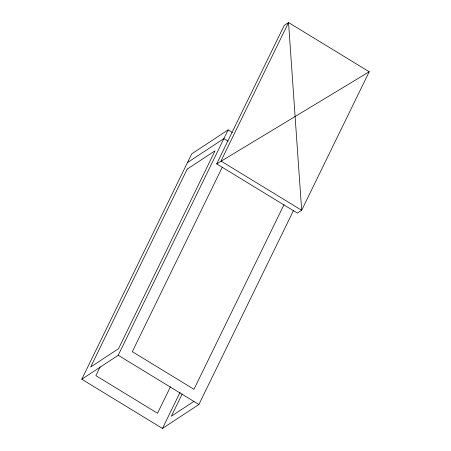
<?xml version="1.0" encoding="UTF-8"?>
<svg xmlns="http://www.w3.org/2000/svg" width="451" height="451" viewBox="0 0 451 451"><rect width="100%" height="100%" fill="white"/><g stroke="black" fill="none" stroke-linecap="round" stroke-linejoin="round"><path stroke-width="0.68" d="M293.471 210.566L198.891 404.479L162.461 428.45L81.789 379.24L191.709 153.864L228.144 129.894L232.327 132.447M100.19 366.798L95.877 375.649L157.534 413.257L170.484 386.71M81.789 379.24L118.224 355.27L228.144 129.894M216.689 163.888L284.248 25.374L288.539 22.55L369.211 71.76L301.657 210.273L297.361 213.097L216.689 163.888L369.211 71.76M222.242 167.293L132.312 351.679L193.964 389.292L284 204.692M162.461 428.45L180.022 392.443M182.125 394.106L171.335 416.234L193.958 401.351M187.458 162.58L223.893 138.615L228.076 141.163M118.224 355.27L198.891 404.479M187.171 169.148L90.662 367.024L118.506 348.702L215.02 150.826L187.171 169.148M288.539 22.55L220.984 161.063L301.657 210.273L288.539 22.55"/></g></svg>
